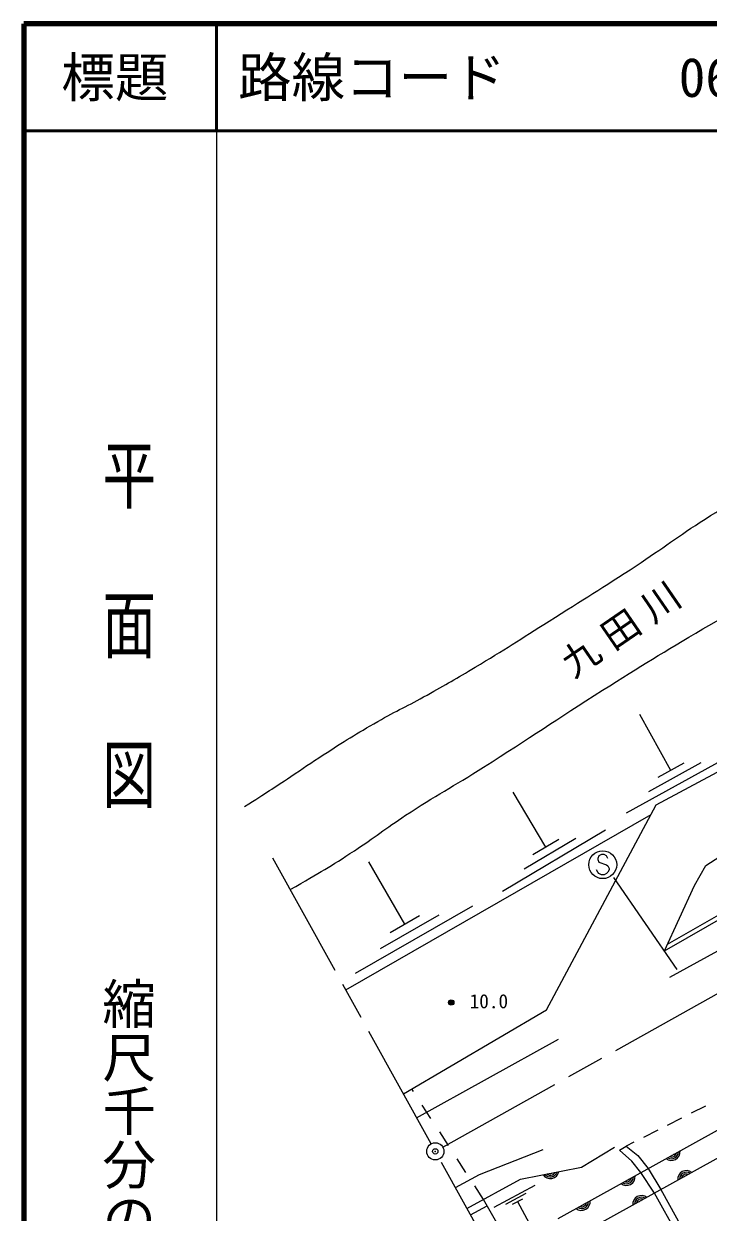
# Model space of a CAD drawing. Units: millimetres, scale not verified. Extents: x 40000 to 680000, y 20000 to 380000.
# Drawn here: x 40000 to 103902, y 269034 to 380000 of the extents above; entities that cross this region are included whole.
import ezdxf
from ezdxf.enums import TextEntityAlignment as Align

# ---------------------------------------------------------------- set-up
doc = ezdxf.new("R2010")
doc.units = ezdxf.units.MM
doc.header["$LTSCALE"] = 1000
doc.header["$PDMODE"] = 32
doc.header["$PDSIZE"] = 500
doc.linetypes.add('CHAIN', pattern=[18.5, 12, -1.5, 3.5, -1.5])
for name, color, linetype, lineweight in [('M-BGD', 7, 'Continuous', 13), ('M-BMK', 2, 'CHAIN', 13), ('M-BMK-SRVR', 3, 'Continuous', 13), ('M-STR-STR1', 1, 'Continuous', 13), ('M-STR-STRC', 7, 'Continuous', 13), ('M-STR-STRD', 7, 'Continuous', 13), ('M-TTL', 2, 'Continuous', 140), ('M-TTL-BAND', 7, 'Continuous', 13), ('M-TTL-LINE', 7, 'Continuous', 50)]:
    doc.layers.add(name, color=color, linetype=linetype, lineweight=lineweight)
doc.layers.add('M-OTRS', color=6, linetype='Continuous')
doc.layers.add('M-TTL-TXT', color=7, linetype='Continuous')
doc.styles.add('@ＭＳ ゴシック', font='')
doc.styles.add('ＭＳ ゴシック', font='')
doc.styles.get('@ＭＳ ゴシック').set_extended_font_data('@MS Gothic')
doc.styles.get('ＭＳ ゴシック').set_extended_font_data('MS Gothic')

msp = doc.modelspace()

# ---------------------------------------------------------------- linework, layer by layer
at = {"layer": 'M-BGD'}
for p, q in [((100407, 310287), (97529, 315494)), ((106007, 311683), (96245, 306288)), ((103207, 310985), (98326, 308287)), ((101627, 310961), (99186, 309613)), ((88744, 303130), (85684, 308266)), ((70063, 289793), (98581, 306184)), ((94324, 304715), (84694, 298977)), ((91534, 303923), (86719, 301053)), ((89948, 303847), (87540, 302413)), ((75583, 295921), (72219, 301754)), ((81892, 297616), (70955, 291310)), ((78737, 296768), (73269, 293615)), ((76950, 296709), (74216, 295133)), ((103649, 278947), (102310, 278271)), ((101417, 277821), (100078, 277145)), ((99185, 276695), (97846, 276019)), ((96953, 275569), (96226, 275202)), ((81373, 269392), (86366, 272116)), ((83919, 269515), (87735, 271568)), ((85010, 269774), (86918, 270801)), ((85624, 269776), (86578, 270290)), ((86101, 270033), (87196, 267998)), ((81709, 268785), (83259, 269645))]:
    msp.add_line(p, q, dxfattribs=at)
for points in [[(75447, 280081), (88816, 287926), (99053, 307067), (128970, 323114), (129776, 324045), (154874, 335445), (170323, 342007)], [(99808, 293450), (102609, 299549), (103664, 301410), (105432, 302537), (129195, 314998), (131305, 313736), (133063, 311896), (134453, 310121), (134595, 309748)], [(99808, 293450), (105951, 296945), (113189, 300710), (122124, 304836), (126984, 306852), (134595, 309748)], [(100094, 294073), (105759, 297297), (113013, 301069), (121963, 305202), (126836, 307224), (134453, 310121)], [(89888, 268454), (111339, 280352), (123150, 286615), (133743, 291008), (146647, 295316), (154802, 297712), (165562, 300444), (175735, 302105), (187756, 303366), (200408, 303891), (212598, 303912), (222014, 302861), (302723, 291433), (366793, 282291), (446773, 270653), (528549, 259052), (531702, 259325), (532482, 263615)], [(533441, 256035), (446446, 268376), (366465, 280014), (302400, 289156), (221725, 300579), (212472, 301612), (200458, 301591), (187924, 301071), (176040, 299824), (166032, 298190), (155409, 295493), (147336, 293121), (134549, 288852), (124132, 284532), (112436, 278330), (91003, 266443)], [(86366, 272116), (92064, 273237), (95165, 275124)], [(101625, 241059), (96263, 248417), (88830, 259889), (82921, 270236)]]:
    msp.add_lwpolyline(points, dxfattribs=at)
msp.add_lwpolyline([(101040, 266965), (98878, 270811), (97600, 272732), (96768, 273790), (95608, 274836), (96226, 275202), (97335, 274319), (98295, 273117), (99485, 271147), (101595, 267318)], close=True, dxfattribs=at)
for radius in [250, 204, 159, 114, 68.2, 22.7]:
    msp.add_circle((79913, 288614), radius, dxfattribs=at)
for centre, radius, start, end in [((100462, 274677), 812, 231.63474, 6.39501), ((100462, 274677), 650, 237.75052, 0.27922), ((100462, 274677), 488, 248.88321, 349.14653), ((100462, 274677), 325, 283.0725, 314.95724), ((89155, 272983), 812, 213.74905, 348.50932), ((89155, 272983), 650, 219.86484, 342.39354), ((89155, 272983), 488, 230.99753, 331.26085), ((89155, 272983), 325, 265.18682, 297.07156), ((96264, 272348), 812, 231.63474, 6.39501), ((96264, 272348), 650, 237.75052, 0.27922), ((96264, 272348), 488, 248.88321, 349.14653), ((96264, 272348), 325, 283.0725, 314.95724), ((101871, 272113), 812, 51.63474, 186.39501), ((101871, 272113), 650, 57.75052, 180.27922), ((101871, 272113), 488, 68.88321, 169.14653), ((101871, 272113), 325, 103.0725, 134.95724), ((92067, 270020), 812, 231.63474, 6.39501), ((92067, 270020), 650, 237.75052, 0.27922), ((92067, 270020), 488, 248.88321, 349.14653), ((92067, 270020), 325, 283.0725, 314.95724), ((97674, 269785), 812, 51.63474, 186.39501), ((97674, 269785), 650, 57.75052, 180.27922), ((97674, 269785), 488, 68.88321, 169.14653), ((97674, 269785), 325, 103.0725, 134.95724)]:
    msp.add_arc(centre, radius, start, end, dxfattribs=at)
for points, knots in [([(60622, 306928), (62718, 308263), (63260, 308602), (64930, 309708), (66118, 310494), (66760, 310969), (67957, 311741), (69921, 313009), (71040, 313692), (73064, 314862), (74824, 315880), (75876, 316329), (77651, 317321), (79421, 318310), (80404, 318879), (82143, 319922), (84868, 321556), (86358, 322532), (89047, 324225), (92234, 326232), (94035, 327333), (97181, 329403), (99714, 331070), (101055, 332123), (103612, 333754), (106390, 335525), (107994, 336446), (110894, 338009), (112873, 339076), (114054, 339530), (116096, 340468), (120302, 342401), (122591, 343680), (126972, 345174), (128349, 345643), (128826, 345825), (130519, 346309)], [0, 0, 0, 0, 1, 1, 1, 2, 2, 2, 3, 3, 3, 4, 4, 4, 5, 5, 5, 6, 6, 6, 7, 7, 7, 8, 8, 8, 9, 9, 9, 10, 10, 10, 11, 11, 11, 12, 12, 12, 12]), ([(64870, 299158), (67773, 300835), (68579, 301285), (70870, 302785), (72769, 304029), (73745, 304856), (75646, 306095), (78446, 307921), (80102, 308804), (82929, 310588), (87301, 313346), (89672, 315013), (94041, 317776), (97664, 320066), (99714, 321317), (103404, 323497), (107965, 326191), (110608, 327548), (115226, 330141), (118255, 331842), (119887, 332914), (122981, 334492), (126036, 336049), (127789, 336842), (130926, 338228), (134161, 339657), (135252, 340085), (139296, 341680)], [0, 0, 0, 0, 1, 1, 1, 2, 2, 2, 3, 3, 3, 4, 4, 4, 5, 5, 5, 6, 6, 6, 7, 7, 7, 8, 8, 8, 9, 9, 9, 9])]:
    msp.add_open_spline(points, degree=3, knots=knots, dxfattribs=at)
at = {"layer": 'M-BMK'}
for p, q in [((78033, 275416), (63237, 302104)), ((79120, 275106), (107932, 291224)), ((93783, 247008), (78809, 274016))]:
    msp.add_line(p, q, dxfattribs=at)
at = {"layer": 'M-BMK-SRVR'}
msp.add_circle((78421, 274716), 800, dxfattribs=at)
at = {"layer": 'M-OTRS'}
msp.add_point((78421, 274716), dxfattribs=at)
at = {"layer": 'M-STR-STR1'}
for p, q in [((76385, 280300), (76229, 280540)), ((78019, 277784), (77202, 279042)), ((79653, 275268), (78836, 276526)), ((81287, 272752), (80470, 274010)), ((82921, 270236), (82104, 271494))]:
    msp.add_line(p, q, dxfattribs=at)
at = {"layer": 'M-STR-STRC'}
for p, q in [((93702, 302309), (93584, 302073)), ((93584, 302073), (93584, 301954)), ((93584, 301954), (93702, 301718)), ((93939, 302427), (93702, 302309)), ((94175, 302427), (93939, 302427)), ((94411, 302309), (94175, 302427)), ((94529, 302073), (94411, 302309)), ((93584, 300773), (93466, 301009)), ((93702, 300654), (93584, 300773)), ((93702, 301718), (94411, 301482)), ((94411, 301482), (94529, 301363)), ((94529, 300773), (94411, 300654)), ((94529, 301363), (94648, 301127)), ((94648, 301009), (94529, 300773)), ((94648, 301127), (94648, 301009)), ((93939, 300536), (93702, 300654)), ((94175, 300536), (93939, 300536)), ((94411, 300654), (94175, 300536)), ((95070, 300291), (100956, 291712))]:
    msp.add_line(p, q, dxfattribs=at)
msp.add_circle((94057, 301482), 1300, dxfattribs=at)
at = {"layer": 'M-STR-STRD'}
for p, q in [((100308, 290992), (111737, 297259)), ((76681, 277855), (89933, 285206))]:
    msp.add_line(p, q, dxfattribs=at)
msp.add_lwpolyline([(80297, 271334), (82537, 272545), (88487, 274895)], dxfattribs=at)
at = {"layer": 'M-TTL'}
for p, q in [((40000, 380000), (40000, 20000)), ((680000, 380000), (40000, 380000))]:
    msp.add_line(p, q, dxfattribs=at)
at = {"layer": 'M-TTL-BAND'}
msp.add_line((58000, 370000), (58000, 20000), dxfattribs=at)
at = {"layer": 'M-TTL-LINE'}
for p, q in [((58000, 380000), (58000, 370000)), ((40000, 370000), (680000, 370000))]:
    msp.add_line(p, q, dxfattribs=at)

# ---------------------------------------------------------------- texts
at = {"layer": 'M-BGD', "style": 'ＭＳ ゴシック'}
msp.add_text('10.0', height=1320, dxfattribs=at).set_placement((81625, 287679), align=Align.BOTTOM_LEFT)
at = {"layer": 'M-BGD', "insert": (97049, 322448), "char_height": 2566, "attachment_point": 8, "rotation": 34.509, "style": 'ＭＳ ゴシック'}
msp.add_mtext('\\T1.29;九田川', dxfattribs=at)
at = {"layer": 'M-TTL-BAND', "style": '@ＭＳ ゴシック', "width": 1.4}
msp.add_text('平  面  図', height=3666, rotation=270, dxfattribs=at).set_placement((49777, 306475), align=Align.MIDDLE_RIGHT)
at = {"layer": 'M-TTL-BAND', "style": '@ＭＳ ゴシック'}
msp.add_text('縮尺千分の一', height=3666, rotation=270, dxfattribs=at).set_placement((49777, 261030), align=Align.MIDDLE_RIGHT)
at = {"layer": 'M-TTL-TXT', "style": 'ＭＳ ゴシック'}
msp.add_text('標題', height=3666, dxfattribs=at).set_placement((48500, 375000), align=Align.MIDDLE_CENTER)
for s, p in [('路線コード', (60000, 375000)), ('061', (101142, 375000))]:
    msp.add_text(s, height=3666, dxfattribs=at).set_placement(p, align=Align.MIDDLE_LEFT)

doc.saveas('drawing.dxf')
